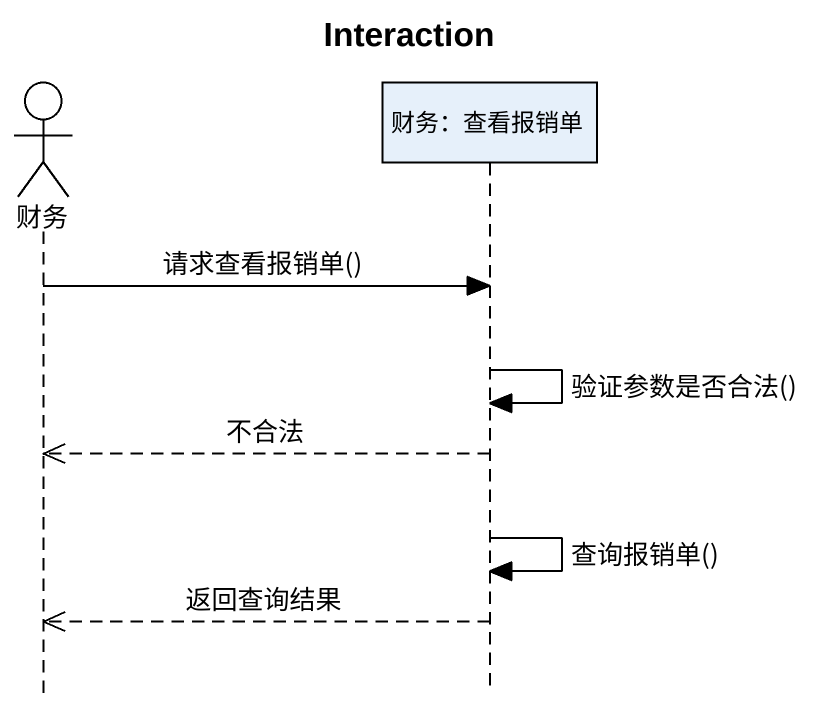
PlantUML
@startuml
title Interaction
hide footbox
actor 财务
participant "财务：查看报销单" as 财务_查看报销单

财务 -> 财务_查看报销单 : 请求查看报销单()
财务_查看报销单 -> 财务_查看报销单 : 验证参数是否合法()
财务_查看报销单 -->> 财务 : 不合法
财务_查看报销单 -> 财务_查看报销单 : 查询报销单()
财务_查看报销单 -->> 财务 : 返回查询结果
@enduml
